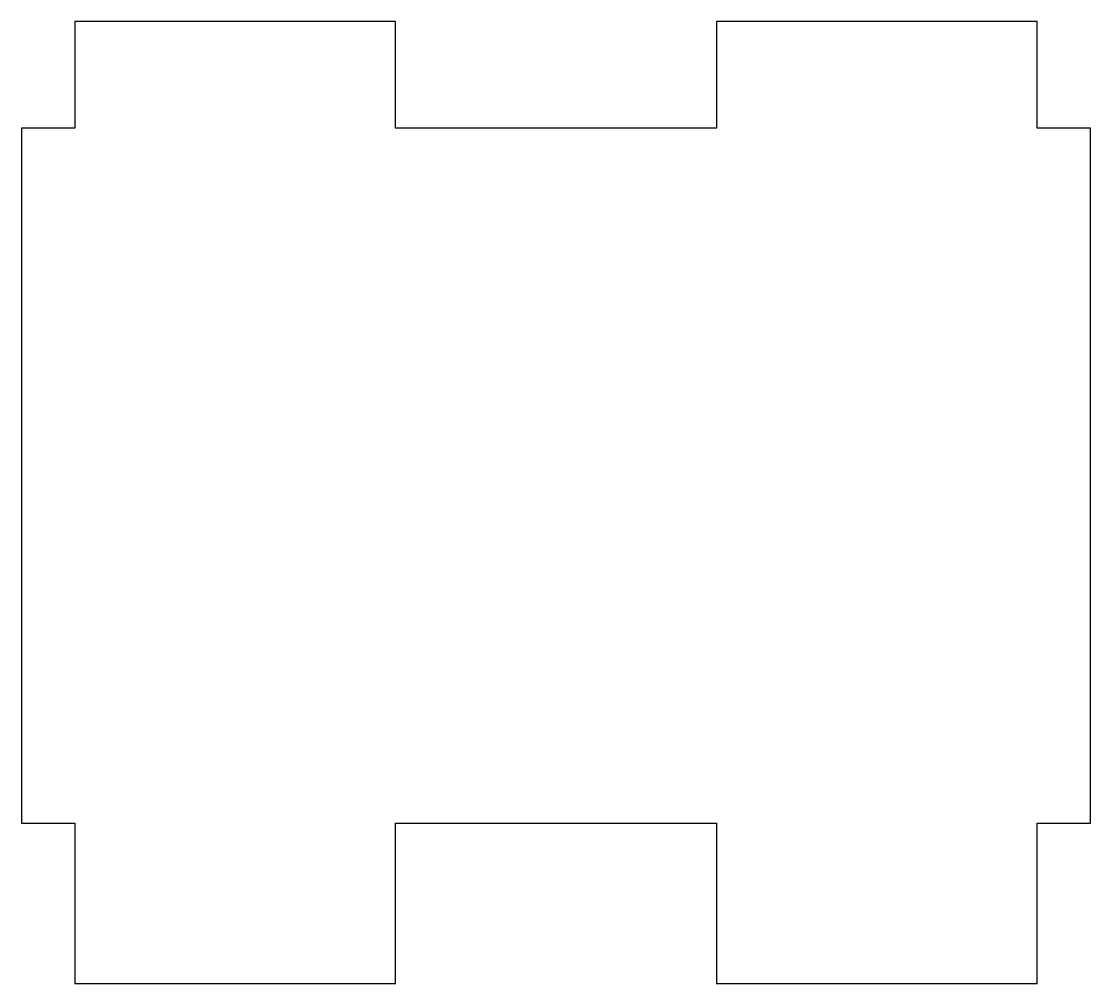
# Model space of a CAD drawing. Extents: x 0 to 40, y 0 to 36.
import ezdxf

# ---------------------------------------------------------------- set-up
doc = ezdxf.new("R2010")
doc.units = 0
doc.layers.add('LAYER_1', color=18, linetype='CONTINUOUS')

msp = doc.modelspace()

# ---------------------------------------------------------------- linework, layer by layer
at = {"layer": 'LAYER_1'}
msp.add_lwpolyline([(40, 31.99966), (38, 31.99966), (37.999728, 35.99963), (25.999943, 35.99963), (26, 31.99966), (14, 31.99966), (13.999641, 35.99963), (1.999859, 35.99963), (2, 31.99966), (0, 31.99966), (0, 5.99966), (2, 5.99966), (1.999859, 0), (13.999641, 0), (14, 5.99966), (26, 5.99966), (25.999943, 0), (37.999728, 0), (38, 5.99966), (40, 5.99966)], close=True, dxfattribs=at)

doc.saveas('drawing.dxf')
